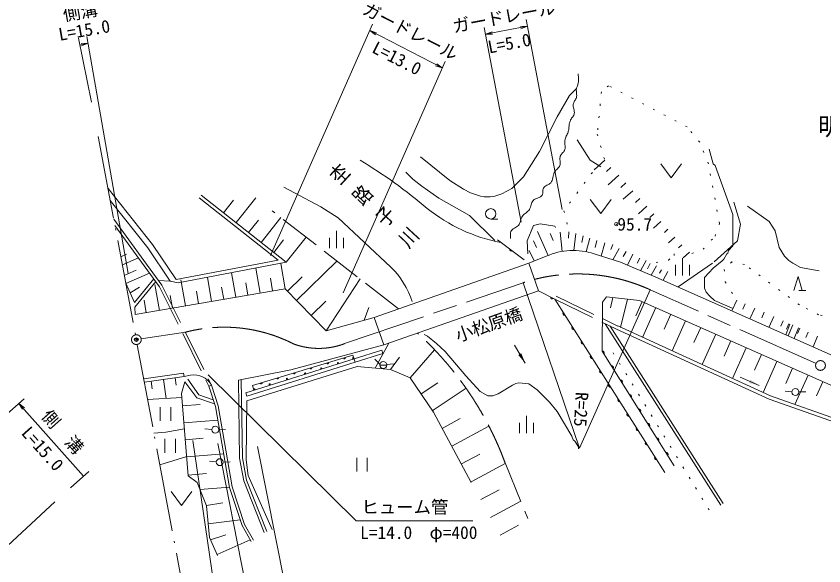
# Model space of a CAD drawing. Units: millimetres, scale not verified. Extents: x 40000 to 680000, y 20000 to 380000.
# Drawn here: x 355115 to 471216, y 260651 to 339743 of the extents above; entities that cross this region are included whole.
import ezdxf
from ezdxf.enums import TextEntityAlignment as Align

# ---------------------------------------------------------------- set-up
doc = ezdxf.new("R2010")
doc.units = ezdxf.units.MM
doc.header["$LTSCALE"] = 1000
doc.header["$PDMODE"] = 32
doc.header["$PDSIZE"] = 500
for name, pattern in [('CHAIN', [18.5, 12, -1.5, 3.5, -1.5]), ('DASHED', [7.5, 6, -1.5]), ('DOTTED', [1.75, 0.25, -1.5]), ('LONG_DASHED_DOTTED', [15.25, 12, -1.5, 0.25, -1.5])]:
    doc.linetypes.add(name, pattern=pattern)
for name, color, linetype, lineweight in [('M-BGD', 7, 'Continuous', 13), ('M-BMK', 2, 'CHAIN', 13), ('M-STR-HTXT', 7, 'Continuous', 13), ('M-STR-STR1', 1, 'Continuous', 13)]:
    doc.layers.add(name, color=color, linetype=linetype, lineweight=lineweight)
doc.layers.add('M-BMK-HTXT', color=7, linetype='Continuous')
doc.layers.add('M-OTRS', color=6, linetype='Continuous')
doc.styles.add('@ＭＳ ゴシック', font='')
doc.styles.add('ＭＳ ゴシック', font='')
doc.styles.get('@ＭＳ ゴシック').set_extended_font_data('@MS Gothic')
doc.styles.get('ＭＳ ゴシック').set_extended_font_data('MS Gothic')

# ---------------------------------------------------------------- blocks, each defined once
blk = doc.blocks.new('田')
at = {"color": 7, "linetype": 'Continuous', "lineweight": 13}
for p, q in [((-0.75, 2), (-0.75, 0)), ((0.75, 0), (0.75, 2))]:
    blk.add_line(p, q, dxfattribs=at)
blk = doc.blocks.new('畑')
at = {"color": 7, "linetype": 'Continuous', "lineweight": 13}
for p, q in [((-1.5, 2), (0, 0)), ((0, 0), (1.5, 2))]:
    blk.add_line(p, q, dxfattribs=at)
blk = doc.blocks.new('荒地')
at = {"color": 7, "linetype": 'Continuous', "lineweight": 13}
for p, q in [((0, 0), (0, 2.5)), ((-1, 1.5), (-1, 0)), ((1, 1.5), (1, 0))]:
    blk.add_line(p, q, dxfattribs=at)
blk = doc.blocks.new('広葉樹林')
at = {"color": 7, "linetype": 'Continuous', "lineweight": 13}
blk.add_line((0, 0), (1, 0), dxfattribs=at)
blk.add_circle((0, 0.75), 0.75, dxfattribs=at)
blk = doc.blocks.new('針葉樹林')
at = {"color": 7, "linetype": 'Continuous', "lineweight": 13}
for p, q in [((-0.6, 0), (0, 2)), ((0, 2), (0.6, 0)), ((0.1, 0), (1.1, 0))]:
    blk.add_line(p, q, dxfattribs=at)
blk = doc.blocks.new('電話柱1')
at = {"color": 7, "linetype": 'Continuous', "lineweight": 13}
for p, q in [((-1.203, 0.848), (-0.496, 0.14)), ((-0.516, 0.002), (0.484, 0.002)), ((1.475, 0.164), (0.478, 0.078))]:
    blk.add_line(p, q, dxfattribs=at)
blk.add_circle((-0.016, 0.002), 0.5, dxfattribs=at)
blk = doc.blocks.new('filled_arrow')
at = {"color": 0, "linetype": 'Continuous', "lineweight": -2}
blk.add_solid([(7.5, 1.25), (0, 0), (7.5, -1.25)], dxfattribs=at)
blk = doc.blocks.new('open_arrow')
at = {"color": 0, "linetype": 'Continuous', "lineweight": -2}
blk.add_lwpolyline([(7.5, 1.25), (0, 0), (7.5, -1.25)], dxfattribs=at)

msp = doc.modelspace()

# ---------------------------------------------------------------- linework, layer by layer
at = {"layer": 'M-BGD', "linetype": 'DOTTED'}
for p, q in [((440249, 329736), (439244, 328848)), ((451548, 323820), (440249, 329736)), ((439244, 328848), (438652, 322756)), ((453382, 321632), (451548, 323820)), ((438652, 322756), (439717, 319029)), ((454624, 318496), (453382, 321632)), ((456221, 309919), (454624, 318496)), ((437942, 317254), (433861, 311753)), ((433861, 311753), (434511, 309091)), ((455570, 308085), (456221, 309919)), ((453855, 306192), (455570, 308085)), ((449714, 305305), (449714, 306251)), ((452258, 305601), (453855, 306192)), ((447111, 304299), (448886, 304654)), ((448886, 304654), (449714, 305305)), ((457972, 304375), (456907, 303310)), ((459818, 304020), (457972, 304375)), ((456907, 303310), (457049, 301535)), ((467697, 298199), (459818, 304020)), ((457049, 301535), (458398, 299264)), ((470465, 296779), (467697, 298199)), ((472666, 296282), (470465, 296779)), ((440919, 291322), (455067, 268154))]:
    msp.add_line(p, q, dxfattribs=at)
at = {"layer": 'M-BGD', "linetype": 'LONG_DASHED_DOTTED'}
for p, q in [((366912, 322447), (379331, 256218)), ((360696, 269865), (313561, 226297))]:
    msp.add_line(p, q, dxfattribs=at)
at = {"layer": 'M-BGD'}
for p, q in [((437623, 319036), (435761, 321965)), ((437623, 319036), (439150, 318065)), ((439717, 319029), (438194, 317650)), ((440611, 317976), (439966, 317392)), ((441742, 316856), (440219, 315477)), ((374727, 306869), (368320, 314939)), ((398908, 312284), (393584, 315123)), ((442749, 315744), (442026, 315090)), ((381411, 313613), (392769, 304621)), ((381721, 314005), (393937, 304334)), ((386732, 310038), (389557, 313606)), ((443756, 314632), (442389, 313395)), ((444762, 313521), (444118, 312937)), ((374041, 306411), (368644, 313209)), ((384931, 311464), (386350, 313256)), ((445769, 312409), (444558, 311312)), ((401392, 310746), (398908, 312284)), ((446776, 311297), (446209, 310784)), ((369149, 310518), (373462, 304568)), ((388534, 308612), (389953, 310404)), ((390335, 307186), (393159, 310754)), ((408964, 303648), (401392, 310746)), ((447783, 310185), (446728, 309229)), ((369321, 309599), (373139, 304332)), ((448790, 309073), (448301, 308630)), ((393937, 304334), (396789, 307936)), ((430070, 308769), (431566, 305309)), ((431893, 308486), (432292, 307440)), ((433324, 308665), (433600, 305900)), ((434540, 308718), (434516, 307802)), ((435543, 308447), (435291, 306035)), ((436642, 308137), (436451, 307189)), ((437593, 307788), (437066, 305847)), ((449797, 307961), (448897, 307146)), ((378098, 301841), (374727, 306869)), ((392136, 305760), (393555, 307552)), ((424315, 307542), (428160, 304683)), ((428651, 305534), (428567, 307397)), ((429467, 307396), (429896, 306473)), ((438592, 307439), (438331, 306477)), ((439715, 307126), (439198, 305220)), ((440860, 306900), (440582, 306161)), ((450812, 306850), (450323, 306407)), ((370159, 305133), (370962, 305493)), ((377264, 301622), (374041, 306411)), ((428864, 306022), (429586, 304518)), ((438194, 305544), (441980, 304322)), ((441798, 306298), (440902, 304670)), ((442782, 305890), (442377, 305154)), ((443752, 305493), (443008, 303893)), ((451908, 305789), (451008, 304974)), ((457269, 305534), (456845, 304772)), ((370383, 303939), (372679, 304967)), ((373139, 304332), (375732, 300810)), ((373462, 304568), (376075, 301019)), ((392769, 304621), (378098, 301841)), ((393937, 304334), (378389, 301387)), ((395413, 298845), (401225, 304493)), ((428818, 304215), (431316, 305201)), ((441980, 304322), (447075, 302197)), ((444774, 304918), (444369, 304182)), ((445664, 304576), (444863, 303120)), ((456591, 304518), (455321, 303502)), ((456845, 304772), (456591, 304518)), ((370662, 302448), (372356, 303206)), ((390199, 299909), (389579, 303486)), ((393776, 300529), (393147, 304163)), ((446259, 304145), (445855, 303410)), ((447149, 303803), (446417, 302471)), ((447868, 303255), (447592, 302754)), ((370897, 301259), (374285, 302776)), ((383211, 298699), (382611, 302166)), ((386678, 299300), (386068, 302821)), ((391987, 300219), (391675, 302022)), ((394128, 300167), (396242, 302222)), ((399654, 294481), (404570, 301934)), ((480942, 287127), (447075, 302197)), ((448793, 302982), (448108, 301737)), ((372123, 298521), (370877, 301304)), ((371500, 299912), (372864, 300764)), ((375701, 297398), (375050, 301154)), ((377264, 301622), (375582, 301689)), ((378389, 301387), (377264, 301622)), ((379456, 298049), (378806, 301804)), ((384944, 298999), (384642, 300746)), ((388438, 299604), (388131, 301379)), ((393776, 300529), (372224, 296796)), ((381333, 298374), (381021, 300179)), ((399654, 294481), (393776, 300529)), ((430176, 300240), (432544, 298999)), ((373823, 297073), (373511, 298879)), ((377578, 297724), (377266, 299529)), ((397523, 296673), (399637, 298728)), ((448360, 274071), (432544, 298999)), ((439404, 298591), (439350, 291554)), ((439997, 299353), (439404, 298591)), ((444713, 298851), (439997, 299353)), ((440870, 299260), (440567, 297793)), ((442980, 299035), (442009, 294962)), ((445095, 298681), (444181, 296624)), ((479316, 283472), (444713, 298851)), ((458708, 298890), (457977, 297346)), ((372224, 296796), (372163, 297863)), ((405134, 295999), (405804, 297822)), ((447069, 297803), (445168, 293526)), ((459908, 298358), (459560, 297577)), ((461278, 297747), (460582, 296186)), ((406592, 296403), (399654, 294481)), ((449208, 296853), (448252, 294702)), ((462648, 297137), (462301, 296357)), ((464018, 296527), (463323, 294967)), ((456398, 269386), (439791, 295483)), ((456735, 269601), (440477, 295150)), ((441597, 295162), (463542, 285110)), ((451347, 295902), (449424, 291577)), ((453510, 294941), (452543, 292766)), ((465389, 295916), (465041, 295137)), ((466345, 295407), (465748, 293888)), ((466178, 295456), (465861, 294702)), ((466759, 295306), (466064, 293747)), ((441389, 294707), (463354, 284646)), ((455673, 293980), (453728, 289605)), ((467561, 294875), (466926, 293363)), ((467741, 294858), (467436, 294081)), ((468944, 294295), (468620, 293524)), ((406717, 289097), (408683, 292686)), ((457860, 293008), (456883, 290808)), ((470327, 293714), (469668, 292144)), ((407950, 292429), (394597, 288875)), ((407671, 291680), (407820, 291203)), ((411775, 287722), (415267, 291732)), ((428277, 289830), (426727, 292398)), ((439350, 291554), (449709, 275065)), ((460048, 292036), (458081, 287611)), ((388124, 285545), (403689, 290430)), ((403527, 290966), (389086, 286609)), ((403527, 290966), (403833, 289951)), ((408935, 288905), (410232, 290685)), ((462260, 291052), (461271, 288828)), ((388273, 285068), (403833, 289951)), ((388290, 284409), (404144, 289319)), ((404144, 289319), (408935, 288905)), ((464472, 290069), (462483, 285595)), ((373455, 287553), (379174, 288395)), ((379247, 287900), (379174, 288395)), ((380178, 288068), (379247, 287900)), ((394597, 288875), (387072, 287384)), ((408935, 288905), (411775, 287722)), ((466709, 289075), (465743, 286900)), ((468946, 288081), (467069, 283856)), ((373547, 287061), (379247, 287900)), ((374503, 287207), (374660, 286137)), ((376279, 287463), (376679, 284743)), ((377973, 287713), (378132, 286633)), ((378896, 285448), (379374, 287149)), ((381072, 284847), (379374, 287149)), ((381368, 285234), (379772, 287529)), ((387072, 287384), (387230, 276151)), ((387471, 287463), (387630, 276192)), ((411775, 287722), (415087, 282753)), ((413335, 285381), (415748, 286990)), ((461918, 286609), (459167, 287805)), ((471058, 287142), (470156, 285111)), ((382822, 286513), (383193, 286666)), ((382822, 286513), (383770, 283569)), ((383193, 286666), (384159, 283667)), ((389086, 286609), (389296, 285913)), ((414938, 282978), (419783, 286208)), ((466630, 285704), (465635, 285803)), ((467628, 285666), (468627, 285689)), ((378941, 284886), (374014, 284575)), ((379859, 273595), (378896, 285448)), ((383637, 283970), (381072, 284847)), ((383453, 284521), (381368, 285234)), ((388124, 285545), (388273, 285068)), ((463354, 284646), (489973, 275182)), ((463542, 285110), (490106, 275665)), ((379041, 283664), (381587, 283870)), ((383770, 283569), (385791, 271936)), ((384159, 283667), (386180, 272033)), ((388172, 275891), (388290, 284409)), ((415087, 282753), (420530, 272638)), ((379239, 281229), (384108, 281624)), ((416339, 280427), (418961, 281837)), ((376612, 279866), (374917, 279756)), ((379307, 280383), (376612, 279866)), ((383231, 280282), (382235, 280381)), ((384228, 280244), (385228, 280267)), ((417718, 277863), (423078, 280746)), ((379436, 278794), (381982, 279001)), ((435425, 278610), (435933, 277763)), ((435933, 277763), (435933, 277509)), ((379630, 276406), (375772, 275196)), ((379634, 276359), (384948, 276791)), ((419120, 275312), (421742, 276722)), ((383889, 275621), (382894, 275720)), ((384887, 275583), (385886, 275606)), ((387230, 276151), (387853, 272861)), ((387630, 276192), (388239, 272972)), ((388468, 273643), (388172, 275891)), ((420499, 272748), (425429, 275400)), ((379850, 273702), (382489, 273917)), ((381140, 272659), (379859, 273595)), ((387853, 272861), (390758, 265429)), ((388239, 272972), (391131, 265575)), ((391899, 265894), (388468, 273643)), ((382471, 269307), (381140, 272659)), ((381540, 271652), (385781, 271996)), ((385791, 271936), (387587, 266449)), ((386180, 272033), (387955, 266611)), ((421901, 270197), (424523, 271607)), ((382469, 269312), (384800, 269701)), ((423280, 267633), (427637, 269977)), ((382915, 264722), (382471, 269307)), ((382724, 266695), (387311, 267293)), ((387587, 266449), (388888, 264146)), ((387955, 266611), (389237, 264343)), ((424682, 265082), (427303, 266492)), ((384049, 262159), (382915, 264722)), ((383055, 264405), (385249, 265125)), ((383997, 262275), (388756, 264380))]:
    msp.add_line(p, q, dxfattribs=at)
at = {"layer": 'M-BGD', "linetype": 'DASHED'}
for p, q in [((459236, 309796), (458291, 312959)), ((410071, 297626), (391899, 311732)), ((458825, 307413), (459236, 309796)), ((455457, 304373), (458825, 307413)), ((450259, 300780), (455457, 304373)), ((374894, 301948), (372123, 298521)), ((372163, 297863), (375182, 301557)), ((375732, 300810), (382822, 286513)), ((376075, 301019), (383193, 286666)), ((432544, 298999), (441389, 294707)), ((432762, 299449), (441607, 295157)), ((403689, 290430), (407671, 291680)), ((403833, 289951), (407820, 291203)), ((425397, 275481), (428662, 267459))]:
    msp.add_line(p, q, dxfattribs=at)
at = {"layer": 'M-BGD'}
for points in [[(435679, 329325), (434663, 328309), (432885, 325261), (430345, 320266), (428059, 316625)], [(454729, 320605), (455321, 318488), (455575, 318234), (458115, 311207), (458115, 306719)], [(413242, 319504), (417475, 316117), (419423, 314847), (420439, 314339), (421878, 313831), (422386, 313747), (423233, 313747), (423910, 313831), (424926, 314170), (426365, 314932), (428059, 316625)], [(411125, 317303), (412141, 316287), (413411, 315271), (415867, 313577), (420269, 311037), (423910, 307481)], [(460232, 312392), (463365, 310191), (464211, 308836), (464804, 306465), (465566, 305195), (466159, 304603), (466751, 304179), (467852, 303587), (470561, 303079)], [(432631, 309344), (432546, 309513), (430429, 309852), (429498, 309598), (428567, 307397)], [(458115, 306719), (457523, 306042), (457438, 305619), (457269, 305534)], [(455321, 303502), (454051, 302147), (454051, 300623), (454305, 300031), (454813, 299438), (455491, 298845), (458031, 297745)], [(413750, 293935), (414258, 293681), (415528, 292665), (416798, 291479), (419761, 288008), (421793, 285722), (422894, 285129), (423656, 285129), (424418, 285383), (426450, 286653), (426958, 286907), (427381, 286992), (428821, 286823), (430006, 285976), (431784, 284198), (432885, 282843), (435001, 279287)], [(435001, 279287), (435171, 278779), (435425, 278610)]]:
    msp.add_lwpolyline(points, dxfattribs=at)
for centre, radius in [((403560, 290523), 75), ((398967, 289053), 75), ((401365, 289814), 75), ((396636, 288327), 75), ((391552, 286773), 75), ((394035, 287567), 75), ((389390, 286047), 75), ((467128, 285655), 500), ((383728, 280233), 500), ((384387, 275572), 500)]:
    msp.add_circle(centre, radius, dxfattribs=at)
for centre, radius, start, end in [((366308, 255682), 73993, 49.65604, 58.88241), ((429256, 330752), 23982, 231.14092, 259.2658), ((426317, 306219), 283, 171.43837, 295.2934), ((435192, 296617), 9418, 71.41586, 114.30207), ((400229, 294766), 12457, 18.29136, 45.47547), ((432199, 299335), 283, 179.5255, 303.38053), ((433974, 296993), 283, 150.46715, 274.32217), ((435292, 294916), 283, 150.46715, 274.32217), ((436611, 292839), 283, 150.46715, 274.32217), ((439371, 291272), 283, 330.46715, 94.32217), ((402290, 290593), 150, 196.79142, 16.79142), ((437929, 290761), 283, 150.46715, 274.32217), ((397503, 289149), 150, 196.79142, 16.79142), ((399897, 289871), 150, 196.79142, 16.79142), ((440680, 289189), 283, 330.46715, 94.32217), ((380711, 285271), 2848, 29.34408, 100.78039), ((395110, 288426), 150, 196.79142, 16.79142), ((439247, 288684), 283, 150.46715, 274.32217), ((390323, 286982), 150, 196.79142, 16.79142), ((392716, 287704), 150, 196.79142, 16.79142), ((441985, 287111), 283, 330.34779, 94.20282), ((440565, 286607), 283, 150.46715, 274.32217), ((441883, 284529), 283, 150.46715, 274.32217), ((443294, 285028), 283, 330.46715, 94.32217), ((443201, 282452), 283, 150.46715, 274.32217), ((444602, 282946), 283, 330.46715, 94.32217), ((445912, 280860), 283, 330.46715, 94.32217), ((444519, 280375), 283, 150.46715, 274.32217), ((447214, 278787), 283, 330.46715, 94.32217), ((445837, 278297), 283, 150.46715, 274.32217), ((447155, 276220), 283, 150.46715, 274.32217), ((448534, 276687), 283, 330.46715, 94.32217)]:
    msp.add_arc(centre, radius, start, end, dxfattribs=at)
at = {"layer": 'M-BGD', "linetype": 'DASHED'}
msp.add_arc((380897, 259026), 47444, 20.29321, 47.73359, dxfattribs=at)
at = {"layer": 'M-BGD'}
msp.add_open_spline([(426178, 307729), (426175, 307750), (426170, 307812), (426168, 307833), (426165, 307884), (426157, 308038), (426157, 308090), (426158, 308155), (426163, 308352), (426171, 308418), (426179, 308482), (426212, 308675), (426237, 308735), (426267, 308804), (426388, 308995), (426440, 309050), (426488, 309102), (426667, 309220), (426727, 309258), (426787, 309295), (426977, 309388), (427036, 309426), (427092, 309461), (427257, 309574), (427302, 309622), (427350, 309674), (427460, 309855), (427490, 309918), (427522, 309986), (427589, 310203), (427613, 310275), (427637, 310349), (427700, 310574), (427728, 310646), (427756, 310716), (427852, 310920), (427894, 310983), (427932, 311040), (428076, 311189), (428126, 311236), (428178, 311283), (428348, 311410), (428404, 311454), (428459, 311497), (428627, 311624), (428677, 311673), (428726, 311720), (428863, 311872), (428899, 311929), (428937, 311989), (429017, 312186), (429041, 312252), (429065, 312322), (429116, 312536), (429137, 312607), (429158, 312676), (429217, 312883), (429248, 312948), (429277, 313009), (429383, 313183), (429432, 313231), (429486, 313284), (429683, 313403), (429750, 313438), (429824, 313476), (430057, 313559), (430133, 313592), (430205, 313623), (430425, 313713), (430490, 313757), (430547, 313795), (430695, 313942), (430733, 314000), (430759, 314040), (430792, 314184), (430800, 314232), (430809, 314284), (430817, 314445), (430821, 314498), (430825, 314551), (430833, 314713), (430843, 314766), (430851, 314815), (430886, 314962), (430910, 315005), (430941, 315059), (431066, 315198), (431113, 315237), (431166, 315281), (431344, 315380), (431403, 315414), (431464, 315448), (431653, 315540), (431713, 315578), (431768, 315613), (431932, 315725), (431975, 315774), (432026, 315832), (432141, 316035), (432170, 316106), (432200, 316183), (432251, 316426), (432269, 316507), (432288, 316590), (432331, 316843), (432355, 316925), (432379, 317005), (432468, 317239), (432508, 317312), (432538, 317367), (432658, 317512), (432700, 317559), (432742, 317607), (432881, 317738), (432925, 317784), (432968, 317828), (433098, 317960), (433134, 318009), (433168, 318055), (433259, 318204), (433277, 318259), (433297, 318321), (433319, 318518), (433320, 318584), (433322, 318655), (433299, 318867), (433295, 318938), (433290, 319009), (433271, 319222), (433275, 319293), (433279, 319359), (433314, 319557), (433336, 319619), (433351, 319664), (433431, 319784), (433459, 319822), (433489, 319862), (433590, 319971), (433624, 320008), (433657, 320046), (433761, 320154), (433792, 320193), (433822, 320230), (433909, 320344), (433927, 320388), (433955, 320453), (434009, 320657), (434017, 320727), (434026, 320801), (434015, 321027), (434011, 321101), (434007, 321179), (433980, 321411), (433977, 321489), (433975, 321564), (433977, 321792), (433986, 321867), (433995, 321930), (434047, 322113), (434068, 322173), (434089, 322233), (434170, 322407), (434197, 322465), (434225, 322523), (434313, 322695), (434340, 322754), (434366, 322812), (434442, 322989), (434460, 323050), (434485, 323137), (434538, 323404), (434552, 323494), (434566, 323585), (434586, 323860), (434597, 323952), (434608, 324042), (434640, 324314), (434662, 324402), (434684, 324489), (434777, 324743), (434815, 324825), (434837, 324873), (434929, 325004), (434960, 325048), (434990, 325092), (435089, 325220), (435120, 325265), (435150, 325307), (435237, 325437), (435261, 325483), (435283, 325527), (435340, 325664), (435347, 325712), (435357, 325777), (435351, 325976), (435343, 326042), (435334, 326112), (435276, 326320), (435260, 326389), (435243, 326459), (435185, 326667), (435175, 326738), (435167, 326805), (435160, 327006), (435170, 327073), (435177, 327123), (435233, 327267), (435255, 327313), (435278, 327361), (435363, 327498), (435391, 327544), (435419, 327591), (435509, 327728), (435535, 327776), (435560, 327823), (435629, 327968), (435643, 328019), (435659, 328079), (435683, 328264), (435686, 328326), (435689, 328390), (435673, 328581), (435669, 328645), (435664, 328709), (435641, 328899), (435638, 328962), (435636, 329022), (435636, 329202), (435643, 329261), (435648, 329309), (435685, 329448), (435699, 329494), (435714, 329541), (435769, 329678), (435786, 329724), (435804, 329774), (435861, 329923), (435875, 329975), (435891, 330032), (435932, 330208), (435939, 330267), (435948, 330344), (435956, 330578), (435956, 330656), (435955, 330733), (435939, 330963), (435932, 331040), (435927, 331099), (435905, 331275), (435897, 331333), (435894, 331357), (435884, 331427), (435879, 331450)], degree=3, knots=[0, 0, 0, 0, 1, 1, 1, 2, 2, 2, 3, 3, 3, 4, 4, 4, 5, 5, 5, 6, 6, 6, 7, 7, 7, 8, 8, 8, 9, 9, 9, 10, 10, 10, 11, 11, 11, 12, 12, 12, 13, 13, 13, 14, 14, 14, 15, 15, 15, 16, 16, 16, 17, 17, 17, 18, 18, 18, 19, 19, 19, 20, 20, 20, 21, 21, 21, 22, 22, 22, 23, 23, 23, 24, 24, 24, 25, 25, 25, 26, 26, 26, 27, 27, 27, 28, 28, 28, 29, 29, 29, 30, 30, 30, 31, 31, 31, 32, 32, 32, 33, 33, 33, 34, 34, 34, 35, 35, 35, 36, 36, 36, 37, 37, 37, 38, 38, 38, 39, 39, 39, 40, 40, 40, 41, 41, 41, 42, 42, 42, 43, 43, 43, 44, 44, 44, 45, 45, 45, 46, 46, 46, 47, 47, 47, 48, 48, 48, 49, 49, 49, 50, 50, 50, 51, 51, 51, 52, 52, 52, 53, 53, 53, 54, 54, 54, 55, 55, 55, 56, 56, 56, 57, 57, 57, 58, 58, 58, 59, 59, 59, 60, 60, 60, 61, 61, 61, 62, 62, 62, 63, 63, 63, 64, 64, 64, 65, 65, 65, 66, 66, 66, 67, 67, 67, 68, 68, 68, 69, 69, 69, 70, 70, 70, 71, 71, 71, 72, 72, 72, 73, 73, 73, 74, 74, 74, 75, 75, 75, 76, 76, 76, 77, 77, 77, 78, 78, 78, 79, 79, 79, 80, 80, 80, 81, 81, 81, 82, 82, 82, 83, 83, 83, 84, 84, 84, 84], dxfattribs=at)
msp.add_point((441372, 309806), dxfattribs=at)
at = {"layer": 'M-BMK'}
for p, q in [((402331, 292622), (427997, 301392)), ((470094, 289765), (446262, 300369)), ((379460, 294273), (373088, 293307))]:
    msp.add_line(p, q, dxfattribs=at)
for centre in [(372396, 293202), (470734, 289480)]:
    msp.add_circle(centre, 700, dxfattribs=at)
for centre, radius, start, end in [((435829, 277651), 25000, 65.33328, 108.25678), ((385012, 273118), 21871, 62.90236, 104.70437), ((398608, 302439), 10500, 249.75034, 290.76893)]:
    msp.add_arc(centre, radius, start, end, dxfattribs=at)
at = {"layer": 'M-OTRS'}
msp.add_point((372396, 293202), dxfattribs=at)
at = {"layer": 'M-STR-HTXT'}
for p, q in [((433605, 311918), (428422, 339268)), ((391696, 305322), (406346, 338591)), ((427701, 310110), (422391, 338125)), ((422578, 337142), (428608, 338285)), ((371200, 302708), (365293, 336816)), ((416374, 332298), (405942, 337674)), ((365926, 327349), (364072, 336564)), ((365464, 335831), (364269, 335584)), ((402127, 299946), (416777, 333215)), ((427974, 301384), (436114, 277563)), ((446262, 300369), (436114, 277563)), ((335454, 266137), (356250, 284697)), ((364815, 273573), (355504, 284031)), ((380503, 278700), (385094, 247518)), ((384083, 278250), (389942, 248673)), ((389825, 277845), (395391, 249752)), ((362925, 271872), (365558, 274242))]:
    msp.add_line(p, q, dxfattribs=at)
msp.add_lwpolyline([(382701, 288125), (403991, 267146), (420745, 267146)], dxfattribs=at)
at = {"layer": 'M-STR-STR1'}
for p, q in [((406592, 296403), (428818, 304215)), ((407950, 292429), (430176, 300240))]:
    msp.add_line(p, q, dxfattribs=at)
at = {"layer": 'M-STR-STR1', "linetype": 'DASHED'}
for p, q in [((428818, 304215), (430176, 300240)), ((407950, 292429), (406592, 296403))]:
    msp.add_line(p, q, dxfattribs=at)

# ---------------------------------------------------------------- block references
at = {"layer": 'M-BGD'}
for name, p, xscale, yscale, rotation in [('畑', (449276, 316495), 1000, 1000, 1e-05), ('畑', (439142, 311360), 1000, 1000, 1e-05), ('広葉樹林', (423334, 310549), 1000, 1000, 1e-05), ('荒地', (401175, 306361), 1000, 1000, 1e-05), ('荒地', (450897, 302443), 1000, 1000, 1e-05), ('針葉樹林', (467516, 300281), 1000, 1000, 1e-05), ('電話柱1', (407897, 289539), 1000, 1000, 1e-05), ('filled_arrow', (428277, 289830), 200, 200, 121.1), ('filled_arrow', (461918, 286609), 200, 200, 156.5), ('田', (376584, 281500), 1000, 1000, 1e-05), ('荒地', (428468, 279743), 1000, 1000, 1e-05), ('田', (377259, 276906), 1000, 1000, 1e-05), ('田', (404823, 274204), 1000, 1000, 1e-05), ('畑', (378881, 269339), 1000, 1000, 1e-05)]:
    msp.add_blockref(name, p, dxfattribs=dict(at, xscale=xscale, yscale=yscale, rotation=rotation))
at = {"layer": 'M-STR-HTXT', "xscale": 133, "yscale": 133}
for p, rotation in [((428608, 338285), 190.7), ((405942, 337674), 332.7), ((422578, 337142), 10.7), ((365464, 335831), 191.7), ((416374, 332298), 152.7), ((355504, 284031), 311.7)]:
    msp.add_blockref('open_arrow', p, dxfattribs=dict(at, rotation=rotation))
at = {"layer": 'M-STR-HTXT', "rotation": 315.4}
msp.add_blockref('open_arrow', (382701, 288125), dxfattribs=at)

# ---------------------------------------------------------------- texts
at = {"layer": 'M-BGD', "style": '@ＭＳ ゴシック', "width": 1.2}
msp.add_text('杢 路 子 川\u3000\u3000', height=1833, rotation=317.305, dxfattribs=at).set_placement((407728, 309367), align=Align.BOTTOM_CENTER)
at = {"layer": 'M-BGD', "style": 'ＭＳ ゴシック'}
msp.add_text('95.7', height=1833, dxfattribs=at).set_placement((441532, 309806), align=Align.MIDDLE_LEFT)
at = {"layer": 'M-BMK-HTXT', "style": 'ＭＳ ゴシック'}
msp.add_text('明\u3000\u3000見', height=2566, dxfattribs=at).set_placement((477381, 321832), align=Align.BOTTOM_CENTER)
msp.add_text('小松原橋', height=1833, rotation=19.604, dxfattribs=at).set_placement((423536, 293998), align=Align.BOTTOM_CENTER)
at = {"layer": 'M-STR-HTXT', "style": 'ＭＳ ゴシック'}
for s, rotation, p in [('側溝', 9.826, (364581, 338907)), ('ガードレール', 332.735, (411135, 336239)), ('ガードレール', 10.731, (425500, 338205)), ('L=15.0', 9.826, (365154, 336284)), ('L=5.0', 10.731, (426276, 334402)), ('L=13.0', 332.735, (409176, 332388)), ('側\u3000溝', 311.748, (360706, 278954)), ('L=15.0', 311.748, (357829, 276530))]:
    msp.add_text(s, height=1833, rotation=rotation, dxfattribs=at).set_placement(p, align=Align.BOTTOM_CENTER)
msp.add_text('R=25', height=1833, rotation=267.02, dxfattribs=at).set_placement((434742, 280750), align=Align.BOTTOM_RIGHT)
for s, p in [('ヒューム管', (404741, 267646)), ('L=14.0  φ=400', (404563, 263970))]:
    msp.add_text(s, height=1833, dxfattribs=at).set_placement(p, align=Align.BOTTOM_LEFT)

doc.saveas('drawing.dxf')
